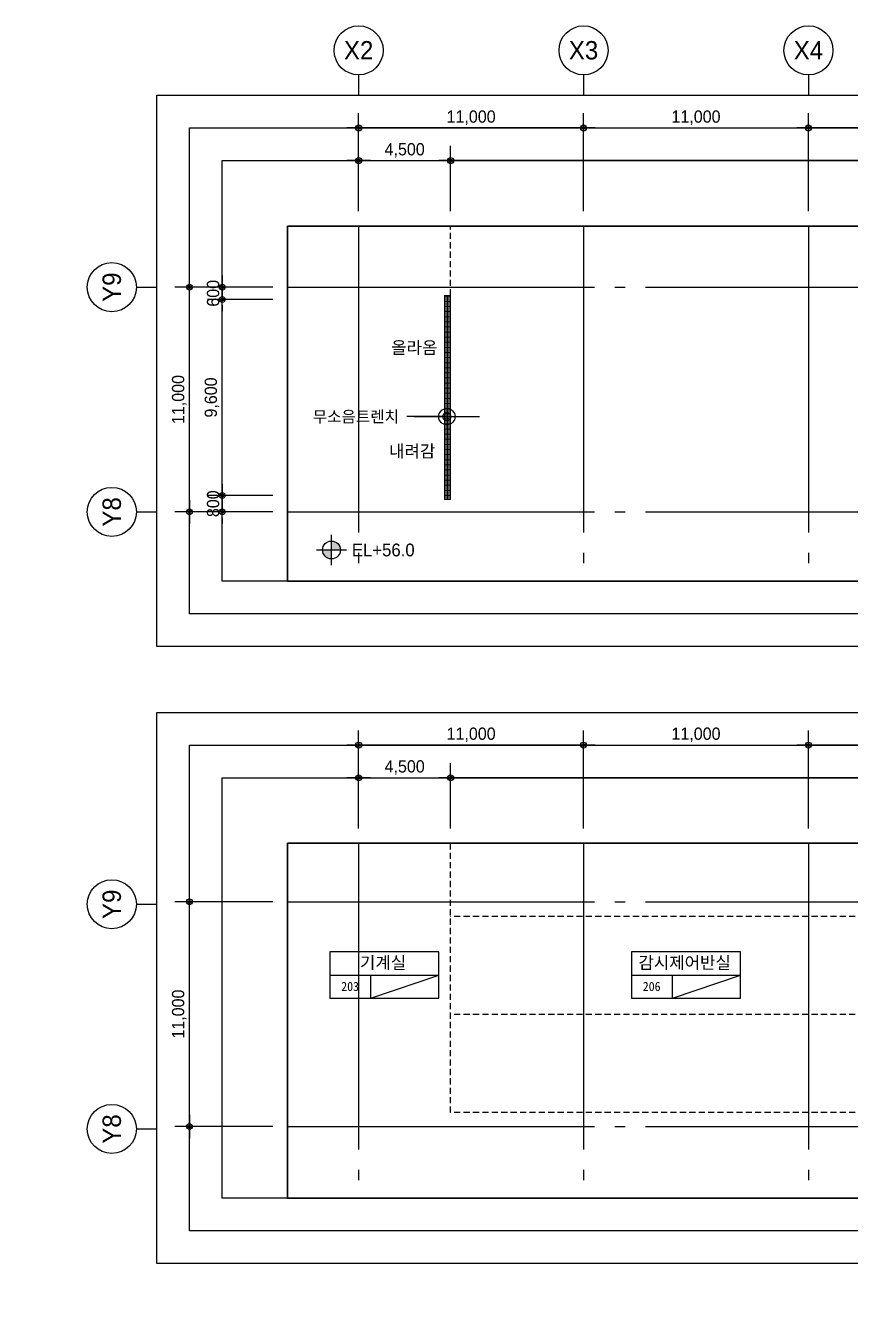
# Model space of a CAD drawing. Header units: millimetres. Extents: x 7703 to 162544, y 5826 to 112359.
# Drawn here: x 7703 to 48019, y 49145 to 112359 of the extents above; entities that cross this region are included whole.
import ezdxf
from ezdxf.enums import TextEntityAlignment as Align
from ezdxf.xclip import XClip

# ---------------------------------------------------------------- set-up
doc = ezdxf.new("R2010")
doc.units = ezdxf.units.MM
doc.header["$XCLIPFRAME"] = 2
doc.linetypes.add('CEN', pattern=[35, 30, -2, 1, -2])
doc.linetypes.add('HID', pattern=[2.3, 1.5, -0.8])
for name, color, linetype in [('$ZCDB_AUDIT_GENERATED_600D18', 7, 'Continuous'), ('4A.TEC CEN', 1, 'CEN'), ('4A.TEC TEXT', 7, 'Continuous'), ('4A.TEC TEXT 1', 3, 'Continuous'), ('4A.TEC TEXT 2', 3, 'Continuous'), ('4A.TEC 벽체 4', 7, 'Continuous'), ('4A.TEC 심볼', 7, 'Continuous'), ('ROM', 7, 'Continuous'), ('TEXT', 7, 'Continuous'), ('㈜SE&C TEXT', 7, 'Continuous')]:
    doc.layers.add(name, color=color, linetype=linetype)
doc.layers.add('DEFPOINT', color=135, linetype='Continuous', plot=False)
doc.styles.add('1', font='')
doc.styles.add('GHS', font='malgun.ttf')
doc.styles.add('SAMOO', font='')
doc.styles.add('나눔고딕', font='')
doc.styles.add('돋움', font='')
doc.styles.add('돋음체', font='')
doc.styles.add('울릉도L', font='')
doc.styles.get('1').set_extended_font_data('DotumChe')
doc.styles.get('SAMOO').set_extended_font_data('Dotum')
doc.styles.get('나눔고딕').set_extended_font_data('Dotum')
doc.styles.get('돋움').set_extended_font_data('Dotum')
doc.styles.get('돋음체').set_extended_font_data('Dotum')
doc.styles.get('울릉도L').set_extended_font_data('Dotum')
doc.dimstyles.new('DIM_600(외부치수)', dxfattribs={"dimscale": 400, "dimtxt": 3.3, "dimasz": 1, "dimexe": 2, "dimexo": 2, "dimgap": 1, "dimtad": 1, "dimdec": 0, "dimdsep": 46, "dimlunit": 6, "dimtxsty": '나눔고딕', "dimblk1": 'DIMDOT', "dimblk2": 'DIMDOT', "dimsah": 1, "dimcen": 2.5, "dimdle": 1.5, "dimclrd": 8, "dimclre": 8, "dimclrt": 3, "dimadec": 0, "dimazin": 0, "dimtfac": 1, "dimtdec": 0, "dimtix": 1, "dimtmove": 2, "dimatfit": 3, "dimldrblk": 'DIMDOT', "dimfxl": 1, "dimtvp": 1, "dimtolj": 1, "dimtzin": 0, "dimarcsym": 0})
doc.dimstyles.new('DIM_80(외부치수)', dxfattribs={"dimscale": 40, "dimtxt": 3.3, "dimasz": 1, "dimexe": 2, "dimexo": 2, "dimgap": 1, "dimtad": 1, "dimdec": 0, "dimdsep": 46, "dimlunit": 6, "dimtxsty": '돋움', "dimblk1": 'DIMDOT', "dimblk2": 'DIMDOT', "dimsah": 1, "dimcen": 2.5, "dimdle": 1.5, "dimclrd": 1, "dimclre": 7, "dimclrt": 2, "dimadec": 0, "dimazin": 0, "dimtfac": 1, "dimtdec": 0, "dimtix": 1, "dimtmove": 2, "dimatfit": 3, "dimldrblk": 'DIMDOT', "dimfxl": 1, "dimtvp": 1, "dimtolj": 1, "dimtzin": 0, "dimarcsym": 0})

# ---------------------------------------------------------------- blocks, each defined once
blk = doc.blocks.new('ccs122')
at = {"layer": '4A.TEC 심볼'}
blk.add_line((0, 8), (0, 3), dxfattribs=at)
blk.add_circle((0, 14), 6, dxfattribs=at)
at = {"layer": '4A.TEC TEXT 2', "color": 3, "style": 'GHS'}
blk.add_attdef('NO', text='', height=4.5, dxfattribs=at).set_placement((-0.01, 14.02), align=Align.MIDDLE_CENTER)
blk = doc.blocks.new('DIMDOT')
at = {"color": 0}
blk.add_line((-2, 0), (2, 0), dxfattribs=at)
for radius in [0.5, 0.25]:
    blk.add_circle((0, 0), radius, dxfattribs=at)
blk = doc.blocks.new('*D43')
at = {"layer": '$ZCDB_AUDIT_GENERATED_600D18', "color": 8, "lineweight": -2, "transparency": 16777216}
for p, q in [((19787, 99565), (14987, 99565)), ((15707, 88853), (15707, 99277)), ((19787, 88565), (14987, 88565))]:
    blk.add_line(p, q, dxfattribs=at)
at = {"layer": 'Defpoints', "color": 0, "transparency": 16777216}
for p in [(15707, 99565), (20507, 99565), (20507, 88565)]:
    blk.add_point(p, dxfattribs=at)
at = {"layer": '$ZCDB_AUDIT_GENERATED_600D18', "color": 8, "lineweight": -2, "transparency": 16777216, "xscale": 288, "yscale": 288, "zscale": 288}
for p, rotation in [((15707, 99565), 90), ((15707, 88565), 270)]:
    blk.add_blockref('DIMDOT', p, dxfattribs=dict(at, rotation=rotation))
at = {"layer": '$ZCDB_AUDIT_GENERATED_600D18', "color": 3, "transparency": 16777216, "insert": (15205, 94065), "char_height": 600, "attachment_point": 5, "rotation": 90, "style": '나눔고딕'}
blk.add_mtext('\\A1;11,000', dxfattribs=at)
blk = doc.blocks.new('*D44')
at = {"layer": '$ZCDB_AUDIT_GENERATED_600D18', "color": 8, "lineweight": -2, "transparency": 16777216}
for p, q in [((23980, 103279), (23980, 106479)), ((28480, 103279), (28480, 106479)), ((24268, 105759), (28192, 105759))]:
    blk.add_line(p, q, dxfattribs=at)
at = {"layer": 'Defpoints', "color": 0, "transparency": 16777216}
for p in [(28480, 105759), (23980, 102559), (28480, 102559)]:
    blk.add_point(p, dxfattribs=at)
at = {"layer": '$ZCDB_AUDIT_GENERATED_600D18', "color": 8, "lineweight": -2, "transparency": 16777216, "xscale": 288, "yscale": 288, "zscale": 288, "rotation": 180}
blk.add_blockref('DIMDOT', (23980, 105759), dxfattribs=at)
at = {"layer": '$ZCDB_AUDIT_GENERATED_600D18', "color": 8, "lineweight": -2, "transparency": 16777216, "xscale": 288, "yscale": 288, "zscale": 288}
blk.add_blockref('DIMDOT', (28480, 105759), dxfattribs=at)
at = {"layer": '$ZCDB_AUDIT_GENERATED_600D18', "color": 3, "transparency": 16777216, "insert": (26230, 106261), "char_height": 600, "attachment_point": 5, "style": '나눔고딕'}
blk.add_mtext('\\A1;4,500', dxfattribs=at)
blk = doc.blocks.new('*D45')
at = {"layer": '$ZCDB_AUDIT_GENERATED_600D18', "color": 8, "lineweight": -2, "transparency": 16777216}
for p, q in [((23980, 103279), (23980, 108079)), ((34980, 103279), (34980, 108079)), ((34692, 107359), (24268, 107359))]:
    blk.add_line(p, q, dxfattribs=at)
at = {"layer": 'Defpoints', "color": 0, "transparency": 16777216}
for p in [(23980, 107359), (23980, 102559), (34980, 102559)]:
    blk.add_point(p, dxfattribs=at)
at = {"layer": '$ZCDB_AUDIT_GENERATED_600D18', "color": 8, "lineweight": -2, "transparency": 16777216, "xscale": 288, "yscale": 288, "zscale": 288, "rotation": 180}
blk.add_blockref('DIMDOT', (23980, 107359), dxfattribs=at)
at = {"layer": '$ZCDB_AUDIT_GENERATED_600D18', "color": 8, "lineweight": -2, "transparency": 16777216, "xscale": 288, "yscale": 288, "zscale": 288}
blk.add_blockref('DIMDOT', (34980, 107359), dxfattribs=at)
at = {"layer": '$ZCDB_AUDIT_GENERATED_600D18', "color": 3, "transparency": 16777216, "insert": (29480, 107861), "char_height": 600, "attachment_point": 5, "style": '나눔고딕'}
blk.add_mtext('\\A1;11,000', dxfattribs=at)
blk = doc.blocks.new('*D46')
at = {"layer": '$ZCDB_AUDIT_GENERATED_600D18', "color": 8, "lineweight": -2, "transparency": 16777216}
for p, q in [((34980, 103279), (34980, 108079)), ((45980, 103279), (45980, 108079)), ((35268, 107359), (45692, 107359))]:
    blk.add_line(p, q, dxfattribs=at)
at = {"layer": 'Defpoints', "color": 0, "transparency": 16777216}
for p in [(45980, 107359), (34980, 102559), (45980, 102559)]:
    blk.add_point(p, dxfattribs=at)
at = {"layer": '$ZCDB_AUDIT_GENERATED_600D18', "color": 8, "lineweight": -2, "transparency": 16777216, "xscale": 288, "yscale": 288, "zscale": 288, "rotation": 180}
blk.add_blockref('DIMDOT', (34980, 107359), dxfattribs=at)
at = {"layer": '$ZCDB_AUDIT_GENERATED_600D18', "color": 8, "lineweight": -2, "transparency": 16777216, "xscale": 288, "yscale": 288, "zscale": 288}
blk.add_blockref('DIMDOT', (45980, 107359), dxfattribs=at)
at = {"layer": '$ZCDB_AUDIT_GENERATED_600D18', "color": 3, "transparency": 16777216, "insert": (40480, 107861), "char_height": 600, "attachment_point": 5, "style": '나눔고딕'}
blk.add_mtext('\\A1;11,000', dxfattribs=at)
blk = doc.blocks.new('*D47')
at = {"layer": '$ZCDB_AUDIT_GENERATED_600D18', "color": 8, "lineweight": -2, "transparency": 16777216}
for p, q in [((45980, 103279), (45980, 108079)), ((56980, 103279), (56980, 108079)), ((56692, 107359), (46268, 107359))]:
    blk.add_line(p, q, dxfattribs=at)
at = {"layer": 'Defpoints', "color": 0, "transparency": 16777216}
for p in [(45980, 107359), (45980, 102559), (56980, 102559)]:
    blk.add_point(p, dxfattribs=at)
at = {"layer": '$ZCDB_AUDIT_GENERATED_600D18', "color": 8, "lineweight": -2, "transparency": 16777216, "xscale": 288, "yscale": 288, "zscale": 288, "rotation": 180}
blk.add_blockref('DIMDOT', (45980, 107359), dxfattribs=at)
at = {"layer": '$ZCDB_AUDIT_GENERATED_600D18', "color": 8, "lineweight": -2, "transparency": 16777216, "xscale": 288, "yscale": 288, "zscale": 288}
blk.add_blockref('DIMDOT', (56980, 107359), dxfattribs=at)
at = {"layer": '$ZCDB_AUDIT_GENERATED_600D18', "color": 3, "transparency": 16777216, "insert": (51480, 107861), "char_height": 600, "attachment_point": 5, "style": '나눔고딕'}
blk.add_mtext('\\A1;11,000', dxfattribs=at)
blk = doc.blocks.new('*D52')
at = {"layer": '$ZCDB_AUDIT_GENERATED_600D18', "color": 8, "lineweight": -2, "transparency": 16777216}
for p, q in [((28480, 103279), (28480, 106479)), ((128480, 103279), (128480, 106479)), ((128192, 105759), (28768, 105759))]:
    blk.add_line(p, q, dxfattribs=at)
at = {"layer": 'Defpoints', "color": 0, "transparency": 16777216}
for p in [(28480, 105759), (28480, 102559), (128480, 102559)]:
    blk.add_point(p, dxfattribs=at)
at = {"layer": '$ZCDB_AUDIT_GENERATED_600D18', "color": 8, "lineweight": -2, "transparency": 16777216, "xscale": 288, "yscale": 288, "zscale": 288, "rotation": 180}
blk.add_blockref('DIMDOT', (28480, 105759), dxfattribs=at)
at = {"layer": '$ZCDB_AUDIT_GENERATED_600D18', "color": 8, "lineweight": -2, "transparency": 16777216, "xscale": 288, "yscale": 288, "zscale": 288}
blk.add_blockref('DIMDOT', (128480, 105759), dxfattribs=at)
at = {"layer": '$ZCDB_AUDIT_GENERATED_600D18', "color": 3, "transparency": 16777216, "insert": (78480, 106261), "char_height": 600, "attachment_point": 5, "style": '나눔고딕'}
blk.add_mtext('\\A1;100,000', dxfattribs=at)
blk = doc.blocks.new('FL-LEVEL1')
at = {"layer": '4A.TEC 심볼', "linetype": 'ByBlock'}
h = blk.add_hatch(color=256, dxfattribs=at)
h.paths.add_polyline_path([(295, 175), (295, 0), (470, 0, 0.414214)])
h.paths.add_polyline_path([(295, 0), (120, 0, 0.414214), (295, -175)])
for p, q in [((295, -295), (295, 295)), ((0, 0), (590, 0))]:
    blk.add_line(p, q, dxfattribs=at)
blk.add_circle((295, 0), 175, dxfattribs=at)
at = {"layer": '4A.TEC TEXT 2', "color": 3, "linetype": 'ByBlock', "style": 'SAMOO'}
blk.add_attdef('FL', text='', height=250, dxfattribs=at).set_placement((695, 0), align=Align.MIDDLE_LEFT)
blk = doc.blocks.new('dwgFD3B')
at = {"layer": '4A.TEC CEN', "color": 250, "ltscale": 500}
for p, q in [((49194.51, -92936.83, -3333.33), (358000, -92936.83, -3333.33)), ((49194.51, -103936.83, -3333.33), (358000, -103936.83, -3333.33))]:
    blk.add_line(p, q, dxfattribs=at)
for points, elevation in [([(182307.63, -39163.16), (182307.63, -267000)], -3333.33), ([(193307.63, -39163.16), (193307.63, -267000)], -3333.33), ([(204307.63, -39163.16), (204307.63, -267000)], 1666.22)]:
    blk.add_lwpolyline(points, dxfattribs=dict(at, elevation=elevation))
blk = doc.blocks.new('*D53')
at = {"layer": '$ZCDB_AUDIT_GENERATED_600D18', "color": 8, "lineweight": -2, "transparency": 16777216}
for p, q in [((19787, 69481), (14987, 69481)), ((15707, 58769), (15707, 69193)), ((19787, 58481), (14987, 58481))]:
    blk.add_line(p, q, dxfattribs=at)
at = {"layer": 'Defpoints', "color": 0, "transparency": 16777216}
for p in [(15707, 69481), (20507, 69481), (20507, 58481)]:
    blk.add_point(p, dxfattribs=at)
at = {"layer": '$ZCDB_AUDIT_GENERATED_600D18', "color": 8, "lineweight": -2, "transparency": 16777216, "xscale": 288, "yscale": 288, "zscale": 288}
for p, rotation in [((15707, 69481), 90), ((15707, 58481), 270)]:
    blk.add_blockref('DIMDOT', p, dxfattribs=dict(at, rotation=rotation))
at = {"layer": '$ZCDB_AUDIT_GENERATED_600D18', "color": 3, "transparency": 16777216, "insert": (15205, 63981), "char_height": 600, "attachment_point": 5, "rotation": 90, "style": '나눔고딕'}
blk.add_mtext('\\A1;11,000', dxfattribs=at)
blk = doc.blocks.new('*D62')
at = {"layer": '$ZCDB_AUDIT_GENERATED_600D18', "color": 8, "lineweight": -2, "transparency": 16777216}
for p, q in [((19787, 98965), (16587, 98965)), ((17307, 89653), (17307, 98677)), ((19787, 89365), (16587, 89365))]:
    blk.add_line(p, q, dxfattribs=at)
at = {"layer": 'Defpoints', "color": 0, "transparency": 16777216}
for p in [(17307, 98965), (20507, 98965), (20507, 89365)]:
    blk.add_point(p, dxfattribs=at)
at = {"layer": '$ZCDB_AUDIT_GENERATED_600D18', "color": 8, "lineweight": -2, "transparency": 16777216, "xscale": 288, "yscale": 288, "zscale": 288}
for p, rotation in [((17307, 98965), 90), ((17307, 89365), 270)]:
    blk.add_blockref('DIMDOT', p, dxfattribs=dict(at, rotation=rotation))
at = {"layer": '$ZCDB_AUDIT_GENERATED_600D18', "color": 3, "transparency": 16777216, "insert": (16805, 94165), "char_height": 600, "attachment_point": 5, "rotation": 90, "style": '나눔고딕'}
blk.add_mtext('\\A1;9,600', dxfattribs=at)
blk = doc.blocks.new('*D63')
at = {"layer": '$ZCDB_AUDIT_GENERATED_600D18', "color": 8, "lineweight": -2, "transparency": 16777216}
for p, q in [((17307, 89653), (17307, 89941)), ((19787, 89365), (16587, 89365)), ((17307, 89365), (17307, 88565)), ((19787, 88565), (16587, 88565)), ((17307, 88277), (17307, 87989))]:
    blk.add_line(p, q, dxfattribs=at)
at = {"layer": 'Defpoints', "color": 0, "transparency": 16777216}
for p in [(20507, 89365), (17307, 88565), (20507, 88565)]:
    blk.add_point(p, dxfattribs=at)
at = {"layer": '$ZCDB_AUDIT_GENERATED_600D18', "color": 8, "lineweight": -2, "transparency": 16777216, "xscale": 288, "yscale": 288, "zscale": 288}
for p, rotation in [((17307, 89365), 270), ((17307, 88565), 90)]:
    blk.add_blockref('DIMDOT', p, dxfattribs=dict(at, rotation=rotation))
at = {"layer": '$ZCDB_AUDIT_GENERATED_600D18', "color": 3, "transparency": 16777216, "insert": (16863, 88965), "char_height": 600, "attachment_point": 5, "rotation": 90, "style": '나눔고딕'}
blk.add_mtext('\\A1;800', dxfattribs=at)
blk = doc.blocks.new('*D64')
at = {"layer": '$ZCDB_AUDIT_GENERATED_600D18', "color": 8, "lineweight": -2, "transparency": 16777216}
for p, q in [((17307, 99853), (17307, 100141)), ((19787, 99565), (16587, 99565)), ((17307, 98965), (17307, 99565)), ((19787, 98965), (16587, 98965)), ((17307, 98677), (17307, 98389))]:
    blk.add_line(p, q, dxfattribs=at)
at = {"layer": 'Defpoints', "color": 0, "transparency": 16777216}
for p in [(17307, 99565), (20507, 99565), (20507, 98965)]:
    blk.add_point(p, dxfattribs=at)
at = {"layer": '$ZCDB_AUDIT_GENERATED_600D18', "color": 8, "lineweight": -2, "transparency": 16777216, "xscale": 288, "yscale": 288, "zscale": 288}
for p, rotation in [((17307, 99565), 270), ((17307, 98965), 90)]:
    blk.add_blockref('DIMDOT', p, dxfattribs=dict(at, rotation=rotation))
at = {"layer": '$ZCDB_AUDIT_GENERATED_600D18', "color": 3, "transparency": 16777216, "insert": (16863, 99265), "char_height": 600, "attachment_point": 5, "rotation": 90, "style": '나눔고딕'}
blk.add_mtext('\\A1;600', dxfattribs=at)
blk = doc.blocks.new('A$C6C9969DE')
at = {"layer": 'ROM', "color": 0, "linetype": 'Continuous'}
for p, q in [((0, 510), (2400, 510)), ((900, 0), (900, 510))]:
    blk.add_line(p, q, dxfattribs=at)
blk.add_lwpolyline([(0, 0), (2400, 0), (2400, 1020), (0, 1020)], close=True, dxfattribs=at)
blk = doc.blocks.new('*D99')
at = {"layer": '$ZCDB_AUDIT_GENERATED_600D18', "color": 8, "lineweight": -2, "transparency": 16777216}
for p, q in [((23980, 73070), (23980, 76270)), ((28480, 73070), (28480, 76270)), ((24268, 75550), (28192, 75550))]:
    blk.add_line(p, q, dxfattribs=at)
at = {"layer": 'Defpoints', "color": 0, "transparency": 16777216}
for p in [(28480, 75550), (23980, 72350), (28480, 72350)]:
    blk.add_point(p, dxfattribs=at)
at = {"layer": '$ZCDB_AUDIT_GENERATED_600D18', "color": 8, "lineweight": -2, "transparency": 16777216, "xscale": 288, "yscale": 288, "zscale": 288, "rotation": 180}
blk.add_blockref('DIMDOT', (23980, 75550), dxfattribs=at)
at = {"layer": '$ZCDB_AUDIT_GENERATED_600D18', "color": 8, "lineweight": -2, "transparency": 16777216, "xscale": 288, "yscale": 288, "zscale": 288}
blk.add_blockref('DIMDOT', (28480, 75550), dxfattribs=at)
at = {"layer": '$ZCDB_AUDIT_GENERATED_600D18', "color": 3, "transparency": 16777216, "insert": (26230, 76052), "char_height": 600, "attachment_point": 5, "style": '나눔고딕'}
blk.add_mtext('\\A1;4,500', dxfattribs=at)
blk = doc.blocks.new('*D100')
at = {"layer": '$ZCDB_AUDIT_GENERATED_600D18', "color": 8, "lineweight": -2, "transparency": 16777216}
for p, q in [((23980, 73070), (23980, 77870)), ((34980, 73070), (34980, 77870)), ((34692, 77150), (24268, 77150))]:
    blk.add_line(p, q, dxfattribs=at)
at = {"layer": 'Defpoints', "color": 0, "transparency": 16777216}
for p in [(23980, 77150), (23980, 72350), (34980, 72350)]:
    blk.add_point(p, dxfattribs=at)
at = {"layer": '$ZCDB_AUDIT_GENERATED_600D18', "color": 8, "lineweight": -2, "transparency": 16777216, "xscale": 288, "yscale": 288, "zscale": 288, "rotation": 180}
blk.add_blockref('DIMDOT', (23980, 77150), dxfattribs=at)
at = {"layer": '$ZCDB_AUDIT_GENERATED_600D18', "color": 8, "lineweight": -2, "transparency": 16777216, "xscale": 288, "yscale": 288, "zscale": 288}
blk.add_blockref('DIMDOT', (34980, 77150), dxfattribs=at)
at = {"layer": '$ZCDB_AUDIT_GENERATED_600D18', "color": 3, "transparency": 16777216, "insert": (29480, 77652), "char_height": 600, "attachment_point": 5, "style": '나눔고딕'}
blk.add_mtext('\\A1;11,000', dxfattribs=at)
blk = doc.blocks.new('*D101')
at = {"layer": '$ZCDB_AUDIT_GENERATED_600D18', "color": 8, "lineweight": -2, "transparency": 16777216}
for p, q in [((34980, 73070), (34980, 77870)), ((45980, 73070), (45980, 77870)), ((35268, 77150), (45692, 77150))]:
    blk.add_line(p, q, dxfattribs=at)
at = {"layer": 'Defpoints', "color": 0, "transparency": 16777216}
for p in [(45980, 77150), (34980, 72350), (45980, 72350)]:
    blk.add_point(p, dxfattribs=at)
at = {"layer": '$ZCDB_AUDIT_GENERATED_600D18', "color": 8, "lineweight": -2, "transparency": 16777216, "xscale": 288, "yscale": 288, "zscale": 288, "rotation": 180}
blk.add_blockref('DIMDOT', (34980, 77150), dxfattribs=at)
at = {"layer": '$ZCDB_AUDIT_GENERATED_600D18', "color": 8, "lineweight": -2, "transparency": 16777216, "xscale": 288, "yscale": 288, "zscale": 288}
blk.add_blockref('DIMDOT', (45980, 77150), dxfattribs=at)
at = {"layer": '$ZCDB_AUDIT_GENERATED_600D18', "color": 3, "transparency": 16777216, "insert": (40480, 77652), "char_height": 600, "attachment_point": 5, "style": '나눔고딕'}
blk.add_mtext('\\A1;11,000', dxfattribs=at)
blk = doc.blocks.new('*D93')
at = {"layer": '$ZCDB_AUDIT_GENERATED_600D18', "color": 8, "lineweight": -2, "transparency": 16777216}
for p, q in [((45980, 73070), (45980, 77870)), ((56980, 73070), (56980, 77870)), ((56692, 77150), (46268, 77150))]:
    blk.add_line(p, q, dxfattribs=at)
at = {"layer": 'Defpoints', "color": 0, "transparency": 16777216}
for p in [(45980, 77150), (45980, 72350), (56980, 72350)]:
    blk.add_point(p, dxfattribs=at)
at = {"layer": '$ZCDB_AUDIT_GENERATED_600D18', "color": 8, "lineweight": -2, "transparency": 16777216, "xscale": 288, "yscale": 288, "zscale": 288, "rotation": 180}
blk.add_blockref('DIMDOT', (45980, 77150), dxfattribs=at)
at = {"layer": '$ZCDB_AUDIT_GENERATED_600D18', "color": 8, "lineweight": -2, "transparency": 16777216, "xscale": 288, "yscale": 288, "zscale": 288}
blk.add_blockref('DIMDOT', (56980, 77150), dxfattribs=at)
at = {"layer": '$ZCDB_AUDIT_GENERATED_600D18', "color": 3, "transparency": 16777216, "insert": (51480, 77652), "char_height": 600, "attachment_point": 5, "style": '나눔고딕'}
blk.add_mtext('\\A1;11,000', dxfattribs=at)
blk = doc.blocks.new('*D98')
at = {"layer": '$ZCDB_AUDIT_GENERATED_600D18', "color": 8, "lineweight": -2, "transparency": 16777216}
for p, q in [((28480, 73070), (28480, 76270)), ((128480, 73070), (128480, 76270)), ((128192, 75550), (28768, 75550))]:
    blk.add_line(p, q, dxfattribs=at)
at = {"layer": 'Defpoints', "color": 0, "transparency": 16777216}
for p in [(28480, 75550), (28480, 72350), (128480, 72350)]:
    blk.add_point(p, dxfattribs=at)
at = {"layer": '$ZCDB_AUDIT_GENERATED_600D18', "color": 8, "lineweight": -2, "transparency": 16777216, "xscale": 288, "yscale": 288, "zscale": 288, "rotation": 180}
blk.add_blockref('DIMDOT', (28480, 75550), dxfattribs=at)
at = {"layer": '$ZCDB_AUDIT_GENERATED_600D18', "color": 8, "lineweight": -2, "transparency": 16777216, "xscale": 288, "yscale": 288, "zscale": 288}
blk.add_blockref('DIMDOT', (128480, 75550), dxfattribs=at)
at = {"layer": '$ZCDB_AUDIT_GENERATED_600D18', "color": 3, "transparency": 16777216, "insert": (78480, 76052), "char_height": 600, "attachment_point": 5, "style": '나눔고딕'}
blk.add_mtext('\\A1;100,000', dxfattribs=at)

msp = doc.modelspace()

# ---------------------------------------------------------------- hatches: boundary and pattern name
at = {"layer": '4A.TEC 벽체 4', "lineweight": 0, "ltscale": 15}
h = msp.add_hatch(dxfattribs=at)
h.set_pattern_fill('GRATE', color=252, scale=2000, angle=90)
h.set_pattern_definition([(90, (22066135.47, -50968130.874), (-62.5, 4e-15), []), (180, (22066135.47, -50968130.87), (-3e-14, -250), [])])
h.paths.add_polyline_path([(28480, 99165.5), (28480, 89165.5), (28180, 89165.5), (28180, 99165.5)])

# ---------------------------------------------------------------- linework, layer by layer
for p, q in [((24573.9, 64760.33), (27907.23, 65893.66)), ((39323.48, 64760.33), (42656.81, 65893.66))]:
    msp.add_line(p, q)
at = {"layer": '4A.TEC 벽체 4', "color": 250, "lineweight": 0, "ltscale": 15, "elevation": -4999.55}
msp.add_lwpolyline([(28480, 99165.5), (28480, 89165.5), (28180, 89165.5), (28180, 99165.5)], close=True, dxfattribs=at)
at = {"layer": '4A.TEC 심볼', "linetype": 'HID', "ltscale": 200}
for p, q in [((28480, 99165.5), (28480, 102558.56)), ((28480, 59156.94), (28480, 72350)), ((75412.52, 68756.94, 1667.12), (28480, 68756.94, 1667.12)), ((75412.52, 63956.94, 1667.12), (28480, 63956.94, 1667.12)), ((75412.52, 59156.94, 1667.12), (28480, 59156.94, 1667.12))]:
    msp.add_line(p, q, dxfattribs=at)
at = {"layer": 'DEFPOINT', "elevation": 0.45}
for points in [[(14107.36, 108958.56), (141841.64, 108958.56), (141841.64, 81976.94), (14107.36, 81976.94)], [(15707.36, 107358.56), (140241.64, 107358.56), (140241.64, 83576.94), (15707.36, 83576.94)], [(17307.36, 105758.56), (138641.64, 105758.56), (138641.64, 85176.94), (17307.36, 85176.94)], [(20507.36, 102558.56), (135441.64, 102558.56), (135441.64, 85176.94), (20507.36, 85176.94)], [(14107.36, 78750), (141841.64, 78750), (141841.64, 51768.38), (14107.36, 51768.38)], [(15707.36, 77150), (140241.64, 77150), (140241.64, 53368.38), (15707.36, 53368.38)], [(17307.36, 75550), (138641.64, 75550), (138641.64, 54968.38), (17307.36, 54968.38)], [(20507.36, 72350), (135441.64, 72350), (135441.64, 54968.38), (20507.36, 54968.38)]]:
    msp.add_lwpolyline(points, close=True, dxfattribs=at)

# ---------------------------------------------------------------- block references
ref = msp.add_blockref('dwgFD3B', (-158327.62, 192502.33, -1666.22))
XClip(ref).set_block_clipping_path([(178834.9882803559, -107325.3934597969), (293769.2634297609, -89943.7727487087)])
ref = msp.add_blockref('dwgFD3B', (-158327.62, 162418.28, -1666.22))
XClip(ref).set_block_clipping_path([(178834.9882803559, -107449.8984391089), (293769.2634297609, -90068.2777280209)])
at = {"layer": '4A.TEC 심볼'}
ref = msp.add_blockref('ccs122', (23980, 108358.56, 0.45), dxfattribs=dict(at, xscale=199.9999990998733, yscale=199.9999990998733, zscale=199.9999990998733))
ref.add_attrib('NO', 'X2', dxfattribs={"layer": '0', "color": 3, "height": 900, "style": '울릉도L'}).set_placement((23978.77, 111162.14, -3332.88), align=Align.MIDDLE_CENTER)
ref = msp.add_blockref('ccs122', (34980, 108358.56, 5000), dxfattribs=dict(at, xscale=199.9999990998733, yscale=199.9999990998733, zscale=199.9999990998733))
ref.add_attrib('NO', 'X3', dxfattribs={"layer": '0', "color": 3, "height": 900, "style": '울릉도L'}).set_placement((34978.77, 111162.14, 1666.67), align=Align.MIDDLE_CENTER)
ref = msp.add_blockref('ccs122', (45980, 108358.56, 5000), dxfattribs=dict(at, xscale=199.9999990998733, yscale=199.9999990998733, zscale=199.9999990998733))
ref.add_attrib('NO', 'X4', dxfattribs={"layer": '0', "color": 3, "height": 900, "style": '울릉도L'}).set_placement((45978.77, 111162.14, 1666.67), align=Align.MIDDLE_CENTER)
ref = msp.add_blockref('ccs122', (14707.36, 99565.5, 5000.45), dxfattribs=dict(at, xscale=199.9999990998733, yscale=199.9999990998733, zscale=199.9999990998733, rotation=90))
ref.add_attrib('NO', 'Y9', dxfattribs={"layer": '0', "color": 3, "height": 900, "rotation": 90, "style": '울릉도L'}).set_placement((11903.78, 99564.26, 1667.12), align=Align.MIDDLE_CENTER)
ref = msp.add_blockref('ccs122', (14707.36, 88565.5, 5000.45), dxfattribs=dict(at, xscale=199.9999990998733, yscale=199.9999990998733, zscale=199.9999990998733, rotation=90))
ref.add_attrib('NO', 'Y8', dxfattribs={"layer": '0', "color": 3, "height": 900, "rotation": 90, "style": '울릉도L'}).set_placement((11903.78, 88564.26, 1667.12), align=Align.MIDDLE_CENTER)
at = {"layer": '4A.TEC 심볼', "color": 3, "linetype": 'ByBlock'}
ref = msp.add_blockref('FL-LEVEL1', (21912.5, 86701.06), dxfattribs=dict(at, xscale=2.500000000000162, yscale=2.500000000000162, zscale=2.500000000000162))
ref.add_attrib('FL', 'EL+56.0', dxfattribs={"layer": '4A.TEC TEXT 1', "color": 3, "linetype": 'ByBlock', "height": 625, "style": 'SAMOO'}).set_placement((23650, 86701.06), align=Align.MIDDLE_LEFT)
at = {"layer": '4A.TEC 심볼'}
ref = msp.add_blockref('ccs122', (14707.36, 69356.94, 5000.45), dxfattribs=dict(at, xscale=199.9999990998733, yscale=199.9999990998733, zscale=199.9999990998733, rotation=90))
ref.add_attrib('NO', 'Y9', dxfattribs={"layer": '0', "color": 3, "height": 900, "rotation": 90, "style": '울릉도L'}).set_placement((11903.78, 69355.71, 1667.12), align=Align.MIDDLE_CENTER)
ref = msp.add_blockref('ccs122', (14707.36, 58356.94, 5000.45), dxfattribs=dict(at, xscale=199.9999990998733, yscale=199.9999990998733, zscale=199.9999990998733, rotation=90))
ref.add_attrib('NO', 'Y8', dxfattribs={"layer": '0', "color": 3, "height": 900, "rotation": 90, "style": '울릉도L'}).set_placement((11903.78, 58355.71, 1667.12), align=Align.MIDDLE_CENTER)
at = {"layer": 'TEXT', "xscale": 2.222222227244909, "yscale": 2.222222227244909, "zscale": 2.222222227244909}
for p in [(22573.9, 64760.33), (37323.48, 64760.33)]:
    msp.add_blockref('A$C6C9969DE', p, dxfattribs=at)

# ---------------------------------------------------------------- texts
at = {"layer": '4A.TEC TEXT', "style": '돋움'}
msp.add_text('무소음트렌치', height=560, dxfattribs=at).set_placement((21734.45, 93229.39), align=Align.MIDDLE_LEFT)
at = {"layer": '4A.TEC TEXT 1', "style": '돋음체'}
for s, p in [('올라옴', (25572.51, 96606.05)), ('내려감', (25472.51, 91536.05))]:
    msp.add_text(s, height=600, dxfattribs=at).set_placement(p, align=Align.MIDDLE_LEFT)
at = {"layer": 'TEXT'}
for s, height, style, p in [('기계실', 600, '돋움', (25173.51, 66496.97)), ('감시제어반실', 600, '돋움', (39923.09, 66496.97)), ('203', 450, '1', (23562.45, 65335.1)), ('206', 450, '1', (38312.03, 65335.1))]:
    msp.add_text(s, height=height, dxfattribs=dict(at, style=style)).set_placement(p, align=Align.MIDDLE_CENTER)

# ---------------------------------------------------------------- dimensions: what is measured, and where the dimension line sits
at = {"layer": '$ZCDB_AUDIT_GENERATED_600D18'}
for base, p1, p2, angle, picture, middle in [((23980, 107358.56, -4999.55), (34980, 102558.56, -4999.55), (23980, 102558.56, -4999.55), 180, '*D45', (29480, 107860.77, -4999.55)), ((45980, 107358.56), (56980, 102558.56), (45980, 102558.56), 180, '*D47', (51480, 107860.77)), ((28480, 105758.56, -4999.55), (128480, 102558.56, -4999.55), (28480, 102558.56, -4999.55), 180, '*D52', (78480, 106260.77, -4999.55)), ((15707.36, 99565.5, 0.45), (20507.36, 88565.5, 0.45), (20507.36, 99565.5, 0.45), 90, '*D43', (15205.16, 94065.5, 0.45)), ((17307.36, 99565.5, 0.45), (20507.36, 98965.5, 0.45), (20507.36, 99565.5, 0.45), 90, '*D64', (16862.96, 99265.5, 0.45)), ((17307.36, 98965.5, 0.45), (20507.36, 89365.5, 0.45), (20507.36, 98965.5, 0.45), 90, '*D62', (16805.16, 94165.5, 0.45)), ((17307.36, 88565.5, 0.45), (20507.36, 89365.5, 0.45), (20507.36, 88565.5, 0.45), 270, '*D63', (16862.96, 88965.5, 0.45)), ((23980, 77150, -4999.55), (34980, 72350, -4999.55), (23980, 72350, -4999.55), 180, '*D100', (29480, 77652.21, -4999.55)), ((45980, 77150), (56980, 72350), (45980, 72350), 180, '*D93', (51480, 77652.21)), ((28480, 75550, -4999.55), (128480, 72350, -4999.55), (28480, 72350, -4999.55), 180, '*D98', (78480, 76052.21, -4999.55)), ((15707.36, 69481.44, -4999.55), (20507.36, 58481.44, -4999.55), (20507.36, 69481.44, -4999.55), 90, '*D53', (15205.16, 63981.44, -4999.55))]:
    dim = msp.add_linear_dim(base=base, p1=p1, p2=p2, angle=angle, dimstyle='DIM_600(외부치수)', override={"dimscale": 1200, "dimtxt": 0.5, "dimasz": 0.24, "dimexe": 0.6, "dimexo": 0.6, "dimgap": 0.12, "dimdec": 1, "dimdle": 0.5}, dxfattribs=at)
    dim.commit()
    dim.dimension.update_dxf_attribs({"geometry": picture, "text_midpoint": middle})
for base, p1, p2, picture, middle in [((45980, 107358.56), (34980, 102558.56), (45980, 102558.56), '*D46', (40480, 107860.77)), ((28480, 105758.56, -4999.55), (23980, 102558.56, -4999.55), (28480, 102558.56, -4999.55), '*D44', (26230, 106260.77, -4999.55)), ((45980, 77150), (34980, 72350), (45980, 72350), '*D101', (40480, 77652.21)), ((28480, 75550, -4999.55), (23980, 72350, -4999.55), (28480, 72350, -4999.55), '*D99', (26230, 76052.21, -4999.55))]:
    dim = msp.add_linear_dim(base=base, p1=p1, p2=p2, dimstyle='DIM_600(외부치수)', override={"dimscale": 1200, "dimtxt": 0.5, "dimasz": 0.24, "dimexe": 0.6, "dimexo": 0.6, "dimgap": 0.12, "dimdec": 1, "dimdle": 0.5}, dxfattribs=at)
    dim.commit()
    dim.dimension.update_dxf_attribs({"geometry": picture, "text_midpoint": middle})

# ---------------------------------------------------------------- leaders
at = {"layer": '㈜SE&C TEXT', "color": 1}
msp.add_leader([(28294.34, 93229.39, 0), (26341.34, 93229.39)], dimstyle='DIM_80(외부치수)', override={"dimasz": 20, "dimtad": 0}, dxfattribs=at)

doc.saveas('drawing.dxf')
